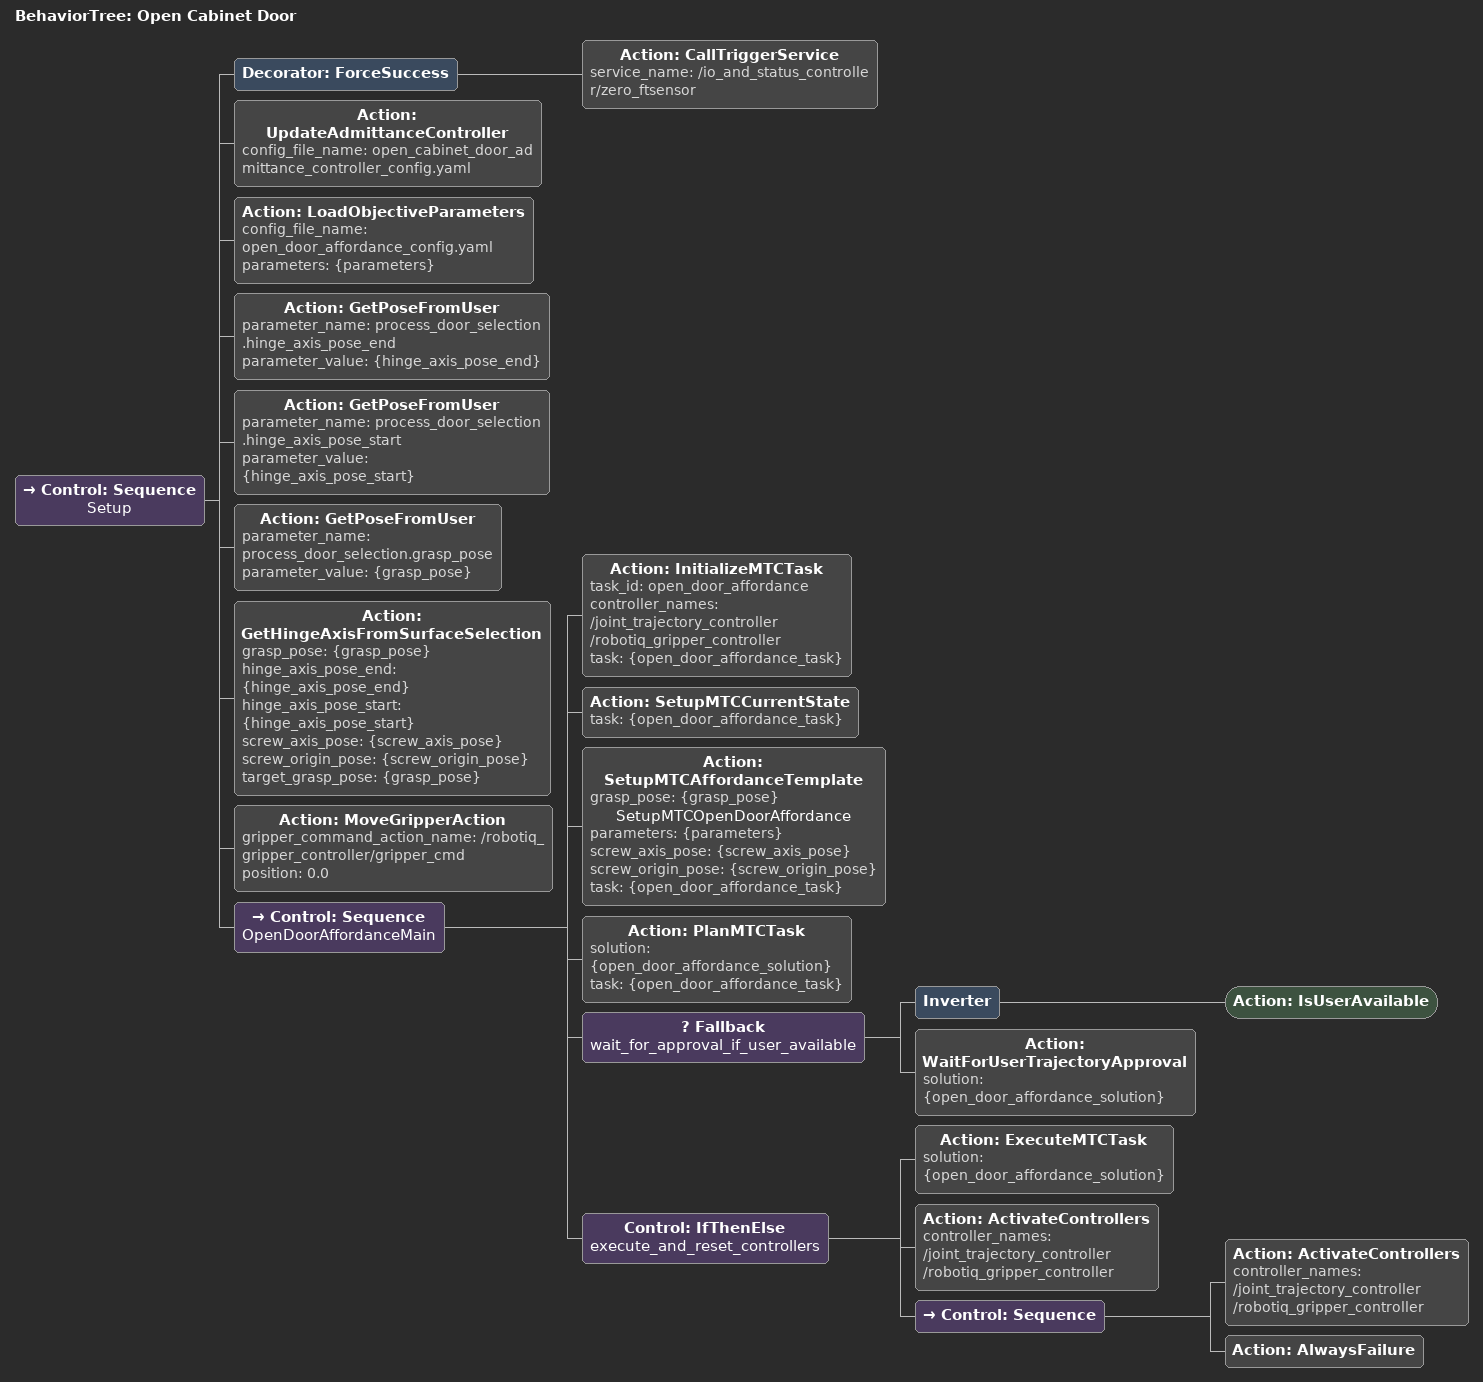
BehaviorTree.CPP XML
<?xml version="1.0"?>
<root BTCPP_format="4" main_tree_to_execute="Open Cabinet Door">
    <BehaviorTree ID="Open Cabinet Door" _description="Open a cabinet door by grasping and pulling its handle">
        <Control ID="Sequence" name="Setup">
            <!-- Tare the force torque sensor -->
            <Decorator ID="ForceSuccess">
                <Action ID="CallTriggerService" service_name="/io_and_status_controller/zero_ftsensor" />
            </Decorator>
            <!-- Set admittance control parameters at the start of the Objective -->
            <Action ID="UpdateAdmittanceController" config_file_name="open_cabinet_door_admittance_controller_config.yaml"/>
            <!-- Execute the Objective -->
            <Action ID="LoadObjectiveParameters" config_file_name="open_door_affordance_config.yaml" parameters="{parameters}" />
            <Action ID="GetPoseFromUser" parameter_name="process_door_selection.hinge_axis_pose_end" parameter_value="{hinge_axis_pose_end}" />
            <Action ID="GetPoseFromUser" parameter_name="process_door_selection.hinge_axis_pose_start" parameter_value="{hinge_axis_pose_start}" />
            <Action ID="GetPoseFromUser" parameter_name="process_door_selection.grasp_pose" parameter_value="{grasp_pose}" />
            <Action ID="GetHingeAxisFromSurfaceSelection" grasp_pose="{grasp_pose}" hinge_axis_pose_end="{hinge_axis_pose_end}" hinge_axis_pose_start="{hinge_axis_pose_start}" screw_axis_pose="{screw_axis_pose}" screw_origin_pose="{screw_origin_pose}" target_grasp_pose="{grasp_pose}" />
            <Action ID="MoveGripperAction" gripper_command_action_name="/robotiq_gripper_controller/gripper_cmd" position="0.0" />
            <Control ID="Sequence" name="OpenDoorAffordanceMain">
                <Action ID="InitializeMTCTask" task_id="open_door_affordance" controller_names="/joint_trajectory_controller /robotiq_gripper_controller" task="{open_door_affordance_task}" />
                <Action ID="SetupMTCCurrentState" task="{open_door_affordance_task}" />
                <Action ID="SetupMTCAffordanceTemplate" grasp_pose="{grasp_pose}" name="SetupMTCOpenDoorAffordance" parameters="{parameters}" screw_axis_pose="{screw_axis_pose}" screw_origin_pose="{screw_origin_pose}" task="{open_door_affordance_task}" />
                <Action ID="PlanMTCTask" solution="{open_door_affordance_solution}" task="{open_door_affordance_task}" />
                <Fallback name="wait_for_approval_if_user_available">
                    <Inverter>
                        <Action ID="IsUserAvailable" />
                    </Inverter>
                    <Action ID="WaitForUserTrajectoryApproval" solution="{open_door_affordance_solution}" />
                </Fallback>
                <!-- Whether task execution succeeds or fails, reset the controllers to disable admittance control. -->
                <Control ID="IfThenElse" name="execute_and_reset_controllers">
                    <!-- IF task execution succeeds -->
                    <Action ID="ExecuteMTCTask" solution="{open_door_affordance_solution}" />
                    <!-- THEN reset the controllers -->
                    <Action ID="ActivateControllers" controller_names="/joint_trajectory_controller /robotiq_gripper_controller" />
                    <!-- ELSE reset the controllers and return failure -->
                    <Control ID="Sequence">
                        <Action ID="ActivateControllers" controller_names="/joint_trajectory_controller /robotiq_gripper_controller" />
                        <Action ID="AlwaysFailure" />
                    </Control>
                </Control>
            </Control>
        </Control>
    </BehaviorTree>
</root>
